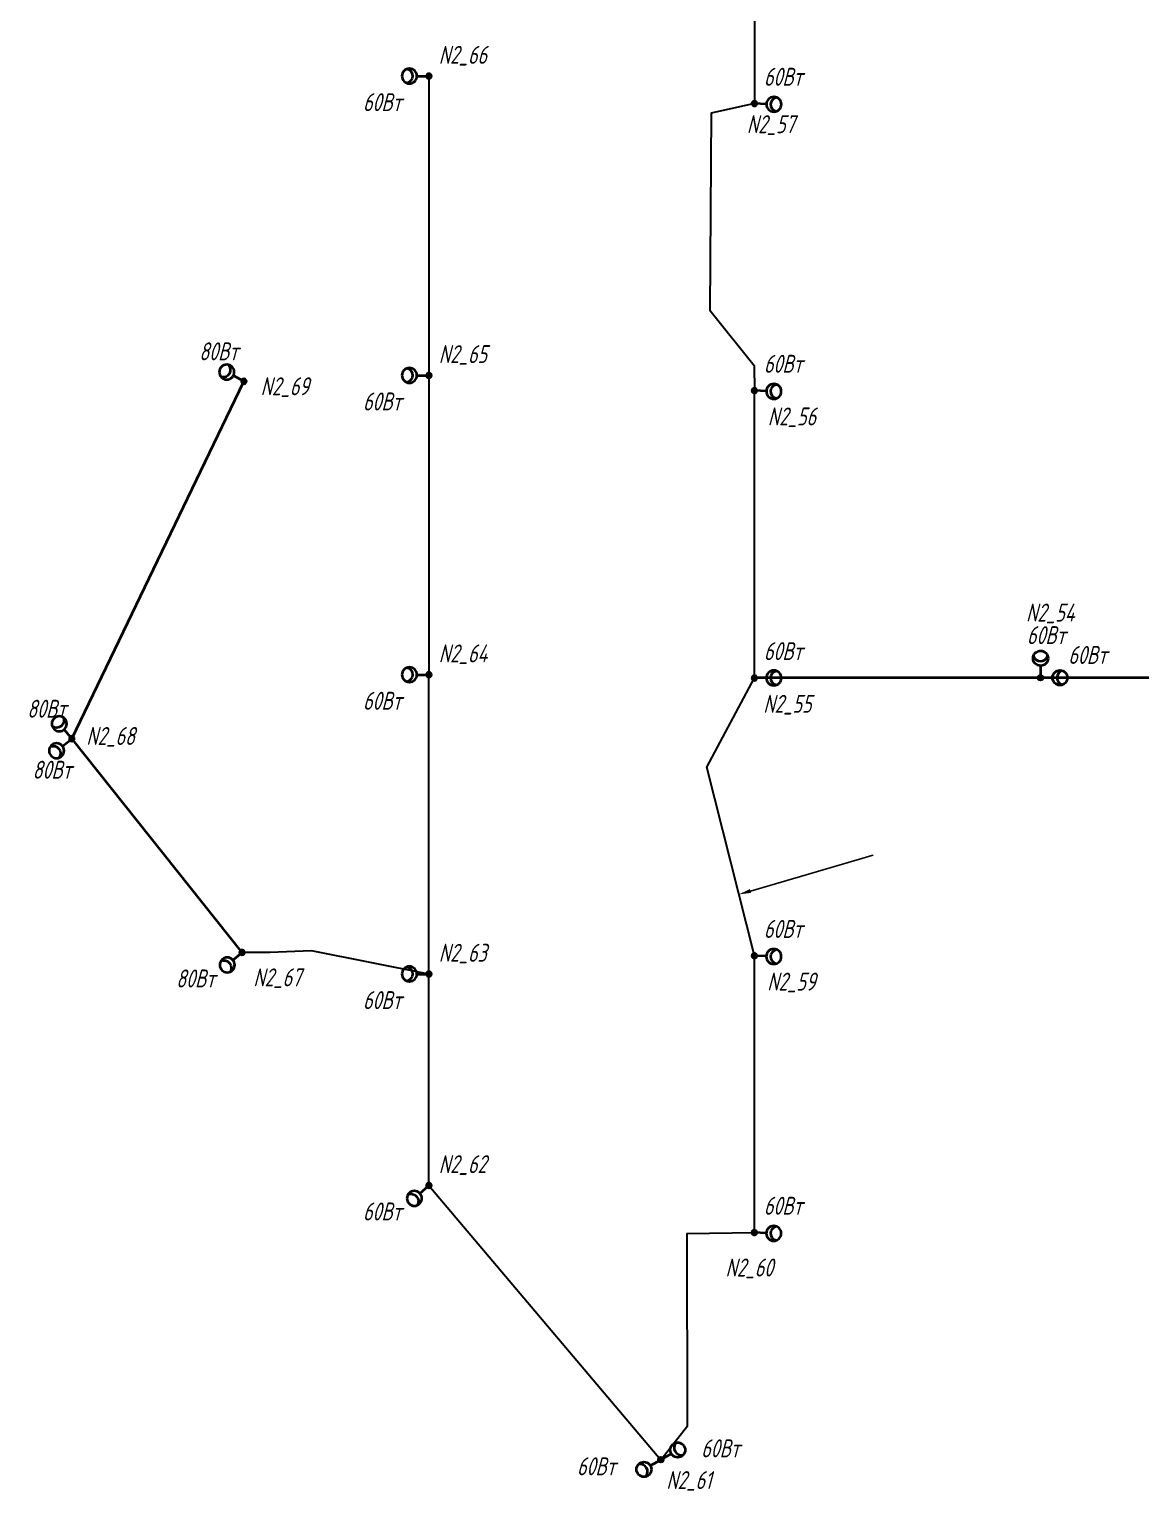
# Model space of a CAD drawing. Header units: millimetres. Extents: x 103153592 to 103552214, y 104936672 to 105182102.
# Drawn here: x 103153592 to 103246442, y 104936672 to 105058740 of the extents above; entities that cross this region are included whole.
import ezdxf
from ezdxf import colors
from ezdxf.entities.mleader import LeaderData, LeaderLine
from ezdxf.math import Vec2, Vec3

# ---------------------------------------------------------------- set-up
doc = ezdxf.new("R2010")
doc.units = ezdxf.units.MM
for name, color, linetype, lineweight in [('ЭО_Воздушная линия', 10, 'Continuous', 35), ('ЭО_Кабельная линия', 3, 'ID_N', 30), ('ЭО_Пл_Опора', 10, 'Continuous', 35), ('ЭО_Пл_Опора_Светильники', 10, 'Continuous', 35), ('ЭО_Пл_Светильники', 10, 'Continuous', 25), ('ЭО_Пл_Светильники_Текст', 10, 'Continuous', 20), ('ЭС_Координата', 7, 'Continuous', 25)]:
    doc.layers.add(name, color=color, linetype=linetype, lineweight=lineweight)
doc.styles.add('ПБГС', font='simplex.shx', dxfattribs={"width": 0.8, "oblique": 15})
doc.linetypes.add('ID_N', pattern='A,0,3,-3,["N",ПБГС,S=1.2,R=0,X=-1,Y=-0.5],-3,6', length=15)

# ---------------------------------------------------------------- blocks, each defined once
blk = doc.blocks.new('промежуточная')
h = blk.add_hatch(color=255)
edge = h.paths.add_edge_path()
edge.add_arc((0, 0), 0.833, 0, 360)
at = {"lineweight": 30}
blk.add_circle((0, 0), 0.833, dxfattribs=at)
blk = doc.blocks.new('*U36')
at = {"layer": 'ЭО_Пл_Светильники'}
blk.add_line((0, 2), (0, 0), dxfattribs=at)
at = {"layer": 'ЭО_Пл_Светильники', "linetype": 'ByBlock', "xscale": 250, "yscale": 250, "zscale": 250}
blk.add_blockref('промежуточная', (0, 0), dxfattribs=at)
at = {"style": 'ПБГС', "oblique": 15, "width": 0.7, "flags": 1}
blk.add_attdef('NAME', (0, -6), '', height=3.5, dxfattribs=at)
at = {"layer": 'ЭО_Пл_Светильники_Текст', "style": 'ПБГС', "oblique": 15, "width": 0.7}
blk.add_attdef('N_PYLON', (-1212, 4692), '', height=1500, dxfattribs=at)
at = {"layer": 'ЭО_Пл_Светильники_Текст', "style": 'ПБГС', "oblique": 15, "width": 0.7, "flags": 1}
for tag, p in [('TYPE', (0, 0)), ('MANUFACTURER', (0, -12)), ('SPECIFICATION_SECTION', (0, -18)), ('POWER', (0, -24)), ('GROUP', (0, -30))]:
    blk.add_attdef(tag, p, '', height=3.5, dxfattribs=at)
blk = doc.blocks.new('*U46')
at = {"layer": 'ЭО_Пл_Светильники'}
blk.add_line((0, 2), (0, 0), dxfattribs=at)
at = {"layer": 'ЭО_Пл_Светильники', "linetype": 'ByBlock', "xscale": 250, "yscale": 250, "zscale": 250}
blk.add_blockref('промежуточная', (0, 0), dxfattribs=at)
at = {"style": 'ПБГС', "oblique": 15, "width": 0.7, "flags": 1}
blk.add_attdef('NAME', (0, -6), '', height=3.5, dxfattribs=at)
at = {"layer": 'ЭО_Пл_Светильники_Текст', "style": 'ПБГС', "oblique": 15, "width": 0.7, "flags": 1}
for tag, p in [('TYPE', (0, 0)), ('MANUFACTURER', (0, -12)), ('SPECIFICATION_SECTION', (0, -18)), ('POWER', (0, -24)), ('GROUP', (0, -30))]:
    blk.add_attdef(tag, p, '', height=3.5, dxfattribs=at)
at = {"layer": 'ЭО_Пл_Светильники_Текст', "style": 'ПБГС', "oblique": 15, "width": 0.7}
blk.add_attdef('N_PYLON', (1398, -1162), '', height=1500, dxfattribs=at)
blk = doc.blocks.new('*U47')
at = {"layer": 'ЭО_Пл_Светильники'}
blk.add_line((0, 2), (0, 0), dxfattribs=at)
at = {"layer": 'ЭО_Пл_Светильники', "linetype": 'ByBlock', "xscale": 250, "yscale": 250, "zscale": 250, "rotation": 184.968175790425}
blk.add_blockref('промежуточная', (0, 0), dxfattribs=at)
at = {"style": 'ПБГС', "oblique": 15, "width": 0.7, "flags": 1}
blk.add_attdef('NAME', (0, -6), '', height=3.5, dxfattribs=at)
at = {"layer": 'ЭО_Пл_Светильники_Текст', "style": 'ПБГС', "oblique": 15, "width": 0.7, "flags": 1}
for tag, p in [('TYPE', (0, 0)), ('MANUFACTURER', (0, -12)), ('SPECIFICATION_SECTION', (0, -18)), ('POWER', (0, -24)), ('GROUP', (0, -30))]:
    blk.add_attdef(tag, p, '', height=3.5, dxfattribs=at)
at = {"layer": 'ЭО_Пл_Светильники_Текст', "style": 'ПБГС', "oblique": 15, "width": 0.7}
blk.add_attdef('N_PYLON', (1207, -525), '', height=1500, dxfattribs=at)
blk = doc.blocks.new('*U48')
at = {"layer": 'ЭО_Пл_Светильники'}
blk.add_line((0, 2), (0, 0), dxfattribs=at)
at = {"layer": 'ЭО_Пл_Светильники', "linetype": 'ByBlock', "xscale": 250, "yscale": 250, "zscale": 250}
blk.add_blockref('промежуточная', (0, 0), dxfattribs=at)
at = {"style": 'ПБГС', "oblique": 15, "width": 0.7, "flags": 1}
blk.add_attdef('NAME', (0, -6), '', height=3.5, dxfattribs=at)
at = {"layer": 'ЭО_Пл_Светильники_Текст', "style": 'ПБГС', "oblique": 15, "width": 0.7, "flags": 1}
for tag, p in [('TYPE', (0, 0)), ('MANUFACTURER', (0, -12)), ('SPECIFICATION_SECTION', (0, -18)), ('POWER', (0, -24)), ('GROUP', (0, -30))]:
    blk.add_attdef(tag, p, '', height=3.5, dxfattribs=at)
at = {"layer": 'ЭО_Пл_Светильники_Текст', "style": 'ПБГС', "oblique": 15, "width": 0.7}
blk.add_attdef('N_PYLON', (941, -2829), '', height=1500, dxfattribs=at)
blk = doc.blocks.new('*U49')
at = {"layer": 'ЭО_Пл_Светильники'}
blk.add_line((0, 2), (0, 0), dxfattribs=at)
at = {"layer": 'ЭО_Пл_Светильники', "linetype": 'ByBlock', "xscale": 250, "yscale": 250, "zscale": 250}
blk.add_blockref('промежуточная', (0, 0), dxfattribs=at)
at = {"style": 'ПБГС', "oblique": 15, "width": 0.7, "flags": 1}
blk.add_attdef('NAME', (0, -6), '', height=3.5, dxfattribs=at)
at = {"layer": 'ЭО_Пл_Светильники_Текст', "style": 'ПБГС', "oblique": 15, "width": 0.7}
blk.add_attdef('N_PYLON', (822, 1028), '', height=1500, dxfattribs=at)
at = {"layer": 'ЭО_Пл_Светильники_Текст', "style": 'ПБГС', "oblique": 15, "width": 0.7, "flags": 1}
for tag, p in [('TYPE', (0, 0)), ('MANUFACTURER', (0, -12)), ('SPECIFICATION_SECTION', (0, -18)), ('POWER', (0, -24)), ('GROUP', (0, -30))]:
    blk.add_attdef(tag, p, '', height=3.5, dxfattribs=at)
blk = doc.blocks.new('*U108')
at = {"layer": 'ЭО_Пл_Светильники'}
blk.add_line((0, 2), (0, 0), dxfattribs=at)
at = {"layer": 'ЭО_Пл_Светильники', "linetype": 'ByBlock', "xscale": 250, "yscale": 250, "zscale": 250}
blk.add_blockref('промежуточная', (0, 0), dxfattribs=at)
at = {"style": 'ПБГС', "oblique": 15, "width": 0.7, "flags": 1}
blk.add_attdef('NAME', (0, -6), '', height=3.5, dxfattribs=at)
at = {"layer": 'ЭО_Пл_Светильники_Текст', "style": 'ПБГС', "oblique": 15, "width": 0.7, "flags": 1}
for tag, p in [('TYPE', (0, 0)), ('MANUFACTURER', (0, -12)), ('SPECIFICATION_SECTION', (0, -18)), ('POWER', (0, -24)), ('GROUP', (0, -30))]:
    blk.add_attdef(tag, p, '', height=3.5, dxfattribs=at)
at = {"layer": 'ЭО_Пл_Светильники_Текст', "style": 'ПБГС', "oblique": 15, "width": 0.7}
blk.add_attdef('N_PYLON', (457, -2451), '', height=1500, dxfattribs=at)
blk = doc.blocks.new('*U109')
at = {"layer": 'ЭО_Пл_Светильники'}
blk.add_line((0, 2), (0, 0), dxfattribs=at)
at = {"layer": 'ЭО_Пл_Светильники', "linetype": 'ByBlock', "xscale": 250, "yscale": 250, "zscale": 250}
blk.add_blockref('промежуточная', (0, 0), dxfattribs=at)
at = {"style": 'ПБГС', "oblique": 15, "width": 0.7, "flags": 1}
blk.add_attdef('NAME', (0, -6), '', height=3.5, dxfattribs=at)
at = {"layer": 'ЭО_Пл_Светильники_Текст', "style": 'ПБГС', "oblique": 15, "width": 0.7, "flags": 1}
for tag, p in [('TYPE', (0, 0)), ('MANUFACTURER', (0, -12)), ('SPECIFICATION_SECTION', (0, -18)), ('POWER', (0, -24)), ('GROUP', (0, -30))]:
    blk.add_attdef(tag, p, '', height=3.5, dxfattribs=at)
at = {"layer": 'ЭО_Пл_Светильники_Текст', "style": 'ПБГС', "oblique": 15, "width": 0.7}
blk.add_attdef('N_PYLON', (-2411, -3671), '', height=1500, dxfattribs=at)
blk = doc.blocks.new('*U110')
at = {"layer": 'ЭО_Пл_Светильники'}
blk.add_line((0, 2), (0, 0), dxfattribs=at)
at = {"layer": 'ЭО_Пл_Светильники', "linetype": 'ByBlock', "xscale": 250, "yscale": 250, "zscale": 250}
blk.add_blockref('промежуточная', (0, 0), dxfattribs=at)
at = {"style": 'ПБГС', "oblique": 15, "width": 0.7, "flags": 1}
blk.add_attdef('NAME', (0, -6), '', height=3.5, dxfattribs=at)
at = {"layer": 'ЭО_Пл_Светильники_Текст', "style": 'ПБГС', "oblique": 15, "width": 0.7, "flags": 1}
for tag, p in [('TYPE', (0, 0)), ('MANUFACTURER', (0, -12)), ('SPECIFICATION_SECTION', (0, -18)), ('POWER', (0, -24)), ('GROUP', (0, -30))]:
    blk.add_attdef(tag, p, '', height=3.5, dxfattribs=at)
at = {"layer": 'ЭО_Пл_Светильники_Текст', "style": 'ПБГС', "oblique": 15, "width": 0.7}
blk.add_attdef('N_PYLON', (1070, -2909), '', height=1500, dxfattribs=at)
blk = doc.blocks.new('*U66')
at = {"layer": 'ЭО_Пл_Светильники'}
blk.add_line((0, 2), (0, 0), dxfattribs=at)
at = {"layer": 'ЭО_Пл_Светильники', "linetype": 'ByBlock', "xscale": 250, "yscale": 250, "zscale": 250}
blk.add_blockref('промежуточная', (0, 0), dxfattribs=at)
at = {"style": 'ПБГС', "oblique": 15, "width": 0.7, "flags": 1}
blk.add_attdef('NAME', (0, -6), '', height=3.5, dxfattribs=at)
at = {"layer": 'ЭО_Пл_Светильники_Текст', "style": 'ПБГС', "oblique": 15, "width": 0.7, "flags": 1}
for tag, p in [('TYPE', (0, 0)), ('MANUFACTURER', (0, -12)), ('SPECIFICATION_SECTION', (0, -18)), ('POWER', (0, -24)), ('GROUP', (0, -30))]:
    blk.add_attdef(tag, p, '', height=3.5, dxfattribs=at)
at = {"layer": 'ЭО_Пл_Светильники_Текст', "style": 'ПБГС', "oblique": 15, "width": 0.7}
blk.add_attdef('N_PYLON', (741, -2909), '', height=1500, dxfattribs=at)
blk = doc.blocks.new('*U67')
at = {"layer": 'ЭО_Пл_Светильники'}
blk.add_line((0, 2), (0, 0), dxfattribs=at)
at = {"layer": 'ЭО_Пл_Светильники', "linetype": 'ByBlock', "xscale": 250, "yscale": 250, "zscale": 250}
blk.add_blockref('промежуточная', (0, 0), dxfattribs=at)
at = {"style": 'ПБГС', "oblique": 15, "width": 0.7, "flags": 1}
blk.add_attdef('NAME', (0, -6), '', height=3.5, dxfattribs=at)
at = {"layer": 'ЭО_Пл_Светильники_Текст', "style": 'ПБГС', "oblique": 15, "width": 0.7, "flags": 1}
for tag, p in [('TYPE', (0, 0)), ('MANUFACTURER', (0, -12)), ('SPECIFICATION_SECTION', (0, -18)), ('POWER', (0, -24)), ('GROUP', (0, -30))]:
    blk.add_attdef(tag, p, '', height=3.5, dxfattribs=at)
at = {"layer": 'ЭО_Пл_Светильники_Текст', "style": 'ПБГС', "oblique": 15, "width": 0.7}
blk.add_attdef('N_PYLON', (1119, -2909), '', height=1500, dxfattribs=at)
blk = doc.blocks.new('*U68')
at = {"layer": 'ЭО_Пл_Светильники'}
blk.add_line((0, 2), (0, 0), dxfattribs=at)
at = {"layer": 'ЭО_Пл_Светильники', "linetype": 'ByBlock', "xscale": 250, "yscale": 250, "zscale": 250}
blk.add_blockref('промежуточная', (0, 0), dxfattribs=at)
at = {"style": 'ПБГС', "oblique": 15, "width": 0.7, "flags": 1}
blk.add_attdef('NAME', (0, -6), '', height=3.5, dxfattribs=at)
at = {"layer": 'ЭО_Пл_Светильники_Текст', "style": 'ПБГС', "oblique": 15, "width": 0.7, "flags": 1}
for tag, p in [('TYPE', (0, 0)), ('MANUFACTURER', (0, -12)), ('SPECIFICATION_SECTION', (0, -18)), ('POWER', (0, -24)), ('GROUP', (0, -30))]:
    blk.add_attdef(tag, p, '', height=3.5, dxfattribs=at)
at = {"layer": 'ЭО_Пл_Светильники_Текст', "style": 'ПБГС', "oblique": 15, "width": 0.7}
blk.add_attdef('N_PYLON', (-634, -2474), '', height=1500, dxfattribs=at)
blk = doc.blocks.new('*U29')
at = {"layer": 'ЭО_Пл_Опора_Светильники'}
h = blk.add_hatch(color=256, dxfattribs=at)
h.dxf.hatch_style = 1
h.paths.add_polyline_path([(8, -199, 1), (-8, 199, 1)])
blk.add_line((999, 39), (0, 0), dxfattribs=at)
for centre, radius in [((0, 0), 199), ((1624, 64), 625)]:
    blk.add_circle(centre, radius, dxfattribs=at)
blk.add_arc((1998, 79), 625, 109.71069, 254.79548, dxfattribs=at)
at = {"style": 'ПБГС', "oblique": 15, "width": 0.7, "flags": 1}
for tag, p, height in [('TYPE', (-1704, -2539), 525000), ('NAME', (0, -3506), 875), ('MANUFACTURER', (0, -5006), 875), ('SPECIFICATION_SECTION', (0, -6506), 875), ('GROUP', (0, -9506), 875)]:
    blk.add_attdef(tag, p, '', height=height, dxfattribs=at)
at = {"layer": 'ЭО_Пл_Светильники_Текст', "style": 'ПБГС', "oblique": 15, "width": 0.7}
blk.add_attdef('POWER', (788, -1489), '', height=1500, dxfattribs=at)
blk = doc.blocks.new('*U117')
at = {"layer": 'ЭО_Пл_Опора_Светильники'}
h = blk.add_hatch(color=256, dxfattribs=at)
h.dxf.hatch_style = 1
h.paths.add_polyline_path([(0, -199, 1), (0, 199, 1)])
blk.add_line((1000, -2), (0, 0), dxfattribs=at)
for centre, radius in [((0, 0), 199), ((1625, -3), 625)]:
    blk.add_circle(centre, radius, dxfattribs=at)
blk.add_arc((2000, -4), 625, 107.33991, 252.4247, dxfattribs=at)
at = {"style": 'ПБГС', "oblique": 15, "width": 0.7, "flags": 1}
for tag, p, height in [('TYPE', (-1704, -2539), 525000), ('NAME', (0, -3506), 875), ('MANUFACTURER', (0, -5006), 875), ('SPECIFICATION_SECTION', (0, -6506), 875), ('GROUP', (0, -9506), 875)]:
    blk.add_attdef(tag, p, '', height=height, dxfattribs=at)
at = {"layer": 'ЭО_Пл_Светильники_Текст', "style": 'ПБГС', "oblique": 15, "width": 0.7}
blk.add_attdef('POWER', (788, -1489), '', height=1500, dxfattribs=at)
blk = doc.blocks.new('*U99')
at = {"layer": 'ЭО_Пл_Опора_Светильники'}
h = blk.add_hatch(color=256, dxfattribs=at)
h.dxf.hatch_style = 1
h.paths.add_polyline_path([(0, -199, 1), (0, 199, 1)])
blk.add_line((1000, 1), (0, 0), dxfattribs=at)
for centre, radius in [((0, 0), 199), ((1625, 1), 625)]:
    blk.add_circle(centre, radius, dxfattribs=at)
blk.add_arc((2000, 2), 625, 107.50356, 252.58836, dxfattribs=at)
at = {"style": 'ПБГС', "oblique": 15, "width": 0.7, "flags": 1}
for tag, p, height in [('TYPE', (-1704, -2539), 525000), ('NAME', (0, -3506), 875), ('MANUFACTURER', (0, -5006), 875), ('SPECIFICATION_SECTION', (0, -6506), 875), ('GROUP', (0, -9506), 875)]:
    blk.add_attdef(tag, p, '', height=height, dxfattribs=at)
at = {"layer": 'ЭО_Пл_Светильники_Текст', "style": 'ПБГС', "oblique": 15, "width": 0.7}
blk.add_attdef('POWER', (2319, 1155), '', height=1500, dxfattribs=at)
blk = doc.blocks.new('*U22')
at = {"layer": 'ЭО_Пл_Опора_Светильники'}
h = blk.add_hatch(color=256, dxfattribs=at)
h.dxf.hatch_style = 1
h.paths.add_polyline_path([(199, 0, 1), (-199, 0, 1)])
blk.add_line((0, 1000), (0, 0), dxfattribs=at)
for centre, radius in [((0, 1625), 625), ((0, 0), 199)]:
    blk.add_circle(centre, radius, dxfattribs=at)
blk.add_arc((0, 2000), 625, 197.45867, 342.54346, dxfattribs=at)
at = {"style": 'ПБГС', "oblique": 15, "width": 0.7, "flags": 1}
for tag, p, height in [('TYPE', (-1704, -2539), 525000), ('NAME', (0, -3506), 875), ('MANUFACTURER', (0, -5006), 875), ('SPECIFICATION_SECTION', (0, -6506), 875), ('GROUP', (0, -9506), 875)]:
    blk.add_attdef(tag, p, '', height=height, dxfattribs=at)
at = {"layer": 'ЭО_Пл_Светильники_Текст', "style": 'ПБГС', "oblique": 15, "width": 0.7}
blk.add_attdef('POWER', (-1140, 2808), '', height=1500, dxfattribs=at)
blk = doc.blocks.new('*U13')
at = {"layer": 'ЭО_Пл_Опора_Светильники'}
h = blk.add_hatch(color=256, dxfattribs=at)
h.dxf.hatch_style = 1
h.paths.add_polyline_path([(-1, 199, 1), (1, -199, 1)])
blk.add_line((-1000, -3), (0, 0), dxfattribs=at)
for centre, radius in [((-1625, -4), 625), ((0, 0), 199)]:
    blk.add_circle(centre, radius, dxfattribs=at)
blk.add_arc((-2000, -5), 625, 287.60753, 72.69232, dxfattribs=at)
at = {"style": 'ПБГС', "oblique": 15, "width": 0.7, "flags": 1}
for tag, p, height in [('TYPE', (-1704, -2539), 525000), ('NAME', (0, -3506), 875), ('MANUFACTURER', (0, -5006), 875), ('SPECIFICATION_SECTION', (0, -6506), 875), ('GROUP', (0, -9506), 875)]:
    blk.add_attdef(tag, p, '', height=height, dxfattribs=at)
at = {"layer": 'ЭО_Пл_Светильники_Текст', "style": 'ПБГС', "oblique": 15, "width": 0.7}
blk.add_attdef('POWER', (-5512, 2927), '', height=1500, dxfattribs=at)
blk = doc.blocks.new('*U33')
at = {"layer": 'ЭО_Пл_Опора_Светильники'}
h = blk.add_hatch(color=256, dxfattribs=at)
h.dxf.hatch_style = 1
h.paths.add_polyline_path([(132, 149, 1), (-132, -149, 1)])
blk.add_line((-748, 664), (0, 0), dxfattribs=at)
for centre, radius in [((-1215, 1079), 625), ((0, 0), 199)]:
    blk.add_circle(centre, radius, dxfattribs=at)
blk.add_arc((-1495, 1328), 625, 245.84205, 30.92684, dxfattribs=at)
at = {"style": 'ПБГС', "oblique": 15, "width": 0.7, "flags": 1}
for tag, p, height in [('TYPE', (-1704, -2539), 525000), ('NAME', (0, -3506), 875), ('MANUFACTURER', (0, -5006), 875), ('SPECIFICATION_SECTION', (0, -6506), 875), ('GROUP', (0, -9506), 875)]:
    blk.add_attdef(tag, p, '', height=height, dxfattribs=at)
at = {"layer": 'ЭО_Пл_Светильники_Текст', "style": 'ПБГС', "oblique": 15, "width": 0.7}
blk.add_attdef('POWER', (-5512, 2927), '', height=1500, dxfattribs=at)
blk = doc.blocks.new('*U34')
at = {"layer": 'ЭО_Пл_Опора_Светильники'}
h = blk.add_hatch(color=256, dxfattribs=at)
h.dxf.hatch_style = 1
h.paths.add_polyline_path([(128, 152, 1), (-128, -152, 1)])
blk.add_line((-764, 646), (0, 0), dxfattribs=at)
for centre, radius in [((-1241, 1049), 625), ((0, 0), 199)]:
    blk.add_circle(centre, radius, dxfattribs=at)
blk.add_arc((-1527, 1291), 625, 247.2506, 32.33539, dxfattribs=at)
at = {"style": 'ПБГС', "oblique": 15, "width": 0.7, "flags": 1}
for tag, p, height in [('TYPE', (-1704, -2539), 525000), ('NAME', (0, -3506), 875), ('MANUFACTURER', (0, -5006), 875), ('SPECIFICATION_SECTION', (0, -6506), 875), ('GROUP', (0, -9506), 875)]:
    blk.add_attdef(tag, p, '', height=height, dxfattribs=at)
at = {"layer": 'ЭО_Пл_Светильники_Текст', "style": 'ПБГС', "oblique": 15, "width": 0.7}
blk.add_attdef('POWER', (-5512, 2927), '', height=1500, dxfattribs=at)
blk = doc.blocks.new('*U40')
at = {"layer": 'ЭО_Пл_Опора_Светильники'}
h = blk.add_hatch(color=256, dxfattribs=at)
h.dxf.hatch_style = 1
h.paths.add_polyline_path([(-95, 175, 1), (95, -175, 1)])
blk.add_line((-879, -477), (0, 0), dxfattribs=at)
for centre, radius in [((0, 0), 199), ((-1428, -775), 625)]:
    blk.add_circle(centre, radius, dxfattribs=at)
blk.add_arc((-1758, -954), 625, 315.95293, 101.03772, dxfattribs=at)
at = {"style": 'ПБГС', "oblique": 15, "width": 0.7, "flags": 1}
for tag, p, height in [('TYPE', (-1704, -2539), 525000), ('NAME', (0, -3506), 875), ('MANUFACTURER', (0, -5006), 875), ('SPECIFICATION_SECTION', (0, -6506), 875), ('GROUP', (0, -9506), 875)]:
    blk.add_attdef(tag, p, '', height=height, dxfattribs=at)
at = {"layer": 'ЭО_Пл_Светильники_Текст', "style": 'ПБГС', "oblique": 15, "width": 0.7}
blk.add_attdef('POWER', (-3735, -1752), '', height=1500, dxfattribs=at)
blk = doc.blocks.new('*U41')
at = {"layer": 'ЭО_Пл_Опора_Светильники'}
h = blk.add_hatch(color=256, dxfattribs=at)
h.dxf.hatch_style = 1
h.paths.add_polyline_path([(-152, 128, 1), (152, -128, 1)])
blk.add_line((-643, -766), (0, 0), dxfattribs=at)
for centre, radius in [((0, 0), 199), ((-1045, -1245), 625)]:
    blk.add_circle(centre, radius, dxfattribs=at)
blk.add_arc((-1286, -1532), 625, 337.4576, 122.5424, dxfattribs=at)
at = {"style": 'ПБГС', "oblique": 15, "width": 0.7, "flags": 1}
for tag, p, height in [('TYPE', (-1704, -2539), 525000), ('NAME', (0, -3506), 875), ('MANUFACTURER', (0, -5006), 875), ('SPECIFICATION_SECTION', (0, -6506), 875), ('GROUP', (0, -9506), 875)]:
    blk.add_attdef(tag, p, '', height=height, dxfattribs=at)
at = {"layer": 'ЭО_Пл_Светильники_Текст', "style": 'ПБГС', "oblique": 15, "width": 0.7}
blk.add_attdef('POWER', (-3735, -1752), '', height=1500, dxfattribs=at)
blk = doc.blocks.new('*U42')
at = {"layer": 'ЭО_Пл_Опора_Светильники'}
h = blk.add_hatch(color=256, dxfattribs=at)
h.dxf.hatch_style = 1
h.paths.add_polyline_path([(123, 156, 1), (-123, -156, 1)])
blk.add_line((-786, 618), (0, 0), dxfattribs=at)
for centre, radius in [((-1277, 1004), 625), ((0, 0), 199)]:
    blk.add_circle(centre, radius, dxfattribs=at)
blk.add_arc((-1572, 1236), 625, 249.28166, 34.36645, dxfattribs=at)
at = {"style": 'ПБГС', "oblique": 15, "width": 0.7, "flags": 1}
for tag, p, height in [('TYPE', (-1704, -2539), 525000), ('NAME', (0, -3506), 875), ('MANUFACTURER', (0, -5006), 875), ('SPECIFICATION_SECTION', (0, -6506), 875), ('GROUP', (0, -9506), 875)]:
    blk.add_attdef(tag, p, '', height=height, dxfattribs=at)
at = {"layer": 'ЭО_Пл_Светильники_Текст', "style": 'ПБГС', "oblique": 15, "width": 0.7}
blk.add_attdef('POWER', (-3283, 3344), '', height=1500, dxfattribs=at)
blk = doc.blocks.new('*U43')
at = {"layer": 'ЭО_Пл_Опора_Светильники'}
h = blk.add_hatch(color=256, dxfattribs=at)
h.dxf.hatch_style = 1
h.paths.add_polyline_path([(-99, 172, 1), (99, -172, 1)])
blk.add_line((-866, -500), (0, 0), dxfattribs=at)
for centre, radius in [((0, 0), 199), ((-1407, -812), 625)]:
    blk.add_circle(centre, radius, dxfattribs=at)
blk.add_arc((-1732, -1000), 625, 317.4576, 102.5424, dxfattribs=at)
at = {"style": 'ПБГС', "oblique": 15, "width": 0.7, "flags": 1}
for tag, p, height in [('TYPE', (-1704, -2539), 525000), ('NAME', (0, -3506), 875), ('MANUFACTURER', (0, -5006), 875), ('SPECIFICATION_SECTION', (0, -6506), 875), ('GROUP', (0, -9506), 875)]:
    blk.add_attdef(tag, p, '', height=height, dxfattribs=at)
at = {"layer": 'ЭО_Пл_Светильники_Текст', "style": 'ПБГС', "oblique": 15, "width": 0.7}
blk.add_attdef('POWER', (-7007, -1304), '', height=1500, dxfattribs=at)
blk = doc.blocks.new('*U81')
at = {"layer": 'ЭО_Пл_Опора_Светильники'}
h = blk.add_hatch(color=256, dxfattribs=at)
h.dxf.hatch_style = 1
h.paths.add_polyline_path([(99, -172, 1), (-99, 172, 1)])
blk.add_line((866, 500), (0, 0), dxfattribs=at)
for centre, radius in [((1407, 812), 625), ((0, 0), 199)]:
    blk.add_circle(centre, radius, dxfattribs=at)
blk.add_arc((1732, 1000), 625, 137.4576, 282.5424, dxfattribs=at)
at = {"style": 'ПБГС', "oblique": 15, "width": 0.7, "flags": 1}
for tag, p, height in [('TYPE', (-1704, -2539), 525000), ('NAME', (0, -3506), 875), ('MANUFACTURER', (0, -5006), 875), ('SPECIFICATION_SECTION', (0, -6506), 875), ('GROUP', (0, -9506), 875)]:
    blk.add_attdef(tag, p, '', height=height, dxfattribs=at)
at = {"layer": 'ЭО_Пл_Светильники_Текст', "style": 'ПБГС', "oblique": 15, "width": 0.7}
blk.add_attdef('POWER', (3367, 197), '', height=1500, dxfattribs=at)

msp = doc.modelspace()

# ---------------------------------------------------------------- linework, layer by layer
at = {"layer": 'ЭО_Воздушная линия'}
for p, q in [((103238068, 105004559), (103214166, 105004559)), ((103261419, 105004596), (103238068, 105004559))]:
    msp.add_line(p, q, dxfattribs=at)
for points in [[(103157152, 104999486), (103171523, 105029331)], [(103171373, 104981632), (103157152, 104999489)]]:
    msp.add_lwpolyline(points, dxfattribs=at)
at = {"layer": 'ЭО_Кабельная линия'}
for p, q in [((103186979, 105054824), (103186979, 105029829)), ((103186979, 105029829), (103186979, 105004831)), ((103214166, 105004556), (103214168, 105028557)), ((103186966, 104979829), (103186979, 105004831)), ((103186979, 104962175), (103186966, 104979829))]:
    msp.add_line(p, q, dxfattribs=at)
for points in [[(103212702, 105074505), (103214172, 105071873), (103214170, 105052533)], [(103214170, 105052533), (103210547, 105051721), (103210440, 105035281), (103214135, 105030648), (103214168, 105028557)], [(103214165, 104981357), (103210205, 104997101), (103214166, 105004559)], [(103186979, 104979826), (103177165, 104981769), (103173696, 104981628), (103171373, 104981632)], [(103214163, 104958237), (103214165, 104981359)], [(103186979, 104962173), (103206352, 104939268)], [(103206352, 104939266), (103208583, 104942085), (103208545, 104958154), (103214163, 104958239)]]:
    msp.add_lwpolyline(points, dxfattribs=at)

# ---------------------------------------------------------------- block references
at = {"layer": 'ЭО_Пл_Опора'}
for name, p, values in [('*U49', (103186979, 105054824), {'N_PYLON': 'N2_66'}), ('*U68', (103214170, 105052531), {'N_PYLON': 'N2_57'}), ('*U49', (103186979, 105029826), {'N_PYLON': 'N2_65'}), ('*U46', (103171523, 105029331), {'N_PYLON': 'N2_69'}), ('*U67', (103214168, 105028557), {'N_PYLON': 'N2_56'}), ('*U36', (103238068, 105004576), {'N_PYLON': 'N2_54'}), ('*U49', (103186979, 105004829), {'N_PYLON': 'N2_64'}), ('*U66', (103214166, 105004556), {'N_PYLON': 'N2_55'}), ('*U47', (103157152, 104999486), {'N_PYLON': 'N2_68'}), ('*U48', (103171373, 104981632), {'N_PYLON': 'N2_67'}), ('*U49', (103186979, 104979826), {'N_PYLON': 'N2_63'}), ('*U110', (103214165, 104981357), {'N_PYLON': 'N2_59'}), ('*U49', (103186979, 104962173), {'N_PYLON': 'N2_62'}), ('*U109', (103214163, 104958237), {'N_PYLON': 'N2_60'}), ('*U108', (103206352, 104939266), {'N_PYLON': 'N2_61'})]:
    msp.add_blockref(name, p, dxfattribs=at).add_auto_attribs(values)
at = {"layer": 'ЭО_Пл_Светильники'}
ref = msp.add_blockref('*U13', (103186979, 105054824), dxfattribs=dict(at, xscale=-1, rotation=180))
ref.add_attrib('POWER', '60Вт', (103181467, 105051897), dxfattribs={"layer": 'ЭО_Пл_Светильники_Текст', "height": 1500, "style": 'ПБГС', "oblique": 15, "width": 0.7})
ref = msp.add_blockref('*U29', (103214170, 105052531), dxfattribs=dict(at, xscale=-1, rotation=180))
ref.add_attrib('POWER', '60Вт', (103214959, 105054020), dxfattribs={"layer": 'ЭО_Пл_Светильники_Текст', "height": 1500, "style": 'ПБГС', "oblique": 15, "width": 0.7})
ref = msp.add_blockref('*U40', (103171523, 105029333), dxfattribs=dict(at, xscale=-1, rotation=180))
ref.add_attrib('POWER', '80Вт', (103167788, 105031085), dxfattribs={"layer": 'ЭО_Пл_Светильники_Текст', "height": 1500, "style": 'ПБГС', "oblique": 15, "width": 0.7})
ref = msp.add_blockref('*U29', (103214168, 105028557), dxfattribs=dict(at, xscale=-1, rotation=180))
ref.add_attrib('POWER', '60Вт', (103214957, 105030046), dxfattribs={"layer": 'ЭО_Пл_Светильники_Текст', "height": 1500, "style": 'ПБГС', "oblique": 15, "width": 0.7})
ref = msp.add_blockref('*U13', (103186979, 105029826), dxfattribs=dict(at, xscale=-1, rotation=180))
ref.add_attrib('POWER', '60Вт', (103181467, 105026900), dxfattribs={"layer": 'ЭО_Пл_Светильники_Текст', "height": 1500, "style": 'ПБГС', "oblique": 15, "width": 0.7})
for name, p in [('*U22', (103238068, 105004576)), ('*U99', (103238068, 105004576)), ('*U81', (103206352, 104939269)), ('*U43', (103206352, 104939269))]:
    msp.add_blockref(name, p, dxfattribs=at).add_auto_attribs({'POWER': '60Вт'})
ref = msp.add_blockref('*U117', (103214166, 105004556), dxfattribs=dict(at, xscale=-1, rotation=180))
ref.add_attrib('POWER', '60Вт', (103214955, 105006046), dxfattribs={"layer": 'ЭО_Пл_Светильники_Текст', "height": 1500, "style": 'ПБГС', "oblique": 15, "width": 0.7})
ref = msp.add_blockref('*U13', (103186979, 105004829), dxfattribs=dict(at, xscale=-1, rotation=180))
ref.add_attrib('POWER', '60Вт', (103181467, 105001902), dxfattribs={"layer": 'ЭО_Пл_Светильники_Текст', "height": 1500, "style": 'ПБГС', "oblique": 15, "width": 0.7})
ref = msp.add_blockref('*U41', (103157152, 104999486), dxfattribs=dict(at, xscale=-1, rotation=180))
ref.add_attrib('POWER', '80Вт', (103153417, 105001238), dxfattribs={"layer": 'ЭО_Пл_Светильники_Текст', "height": 1500, "style": 'ПБГС', "oblique": 15, "width": 0.7})
ref = msp.add_blockref('*U42', (103157152, 104999486), dxfattribs=dict(at, xscale=-1, rotation=180))
ref.add_attrib('POWER', '80Вт', (103153869, 104996142), dxfattribs={"layer": 'ЭО_Пл_Светильники_Текст', "height": 1500, "style": 'ПБГС', "oblique": 15, "width": 0.7})
ref = msp.add_blockref('*U29', (103214165, 104981357), dxfattribs=dict(at, xscale=-1, rotation=180))
ref.add_attrib('POWER', '60Вт', (103214953, 104982846), dxfattribs={"layer": 'ЭО_Пл_Светильники_Текст', "height": 1500, "style": 'ПБГС', "oblique": 15, "width": 0.7})
ref = msp.add_blockref('*U34', (103171373, 104981635), dxfattribs=dict(at, xscale=-1, rotation=180))
ref.add_attrib('POWER', '80Вт', (103165861, 104978708), dxfattribs={"layer": 'ЭО_Пл_Светильники_Текст', "height": 1500, "style": 'ПБГС', "oblique": 15, "width": 0.7})
ref = msp.add_blockref('*U13', (103186979, 104979829), dxfattribs=dict(at, xscale=-1, rotation=180))
ref.add_attrib('POWER', '60Вт', (103181467, 104976902), dxfattribs={"layer": 'ЭО_Пл_Светильники_Текст', "height": 1500, "style": 'ПБГС', "oblique": 15, "width": 0.7})
ref = msp.add_blockref('*U33', (103186979, 104962175), dxfattribs=dict(at, xscale=-1, rotation=180))
ref.add_attrib('POWER', '60Вт', (103181467, 104959248), dxfattribs={"layer": 'ЭО_Пл_Светильники_Текст', "height": 1500, "style": 'ПБГС', "oblique": 15, "width": 0.7})
ref = msp.add_blockref('*U29', (103214163, 104958237), dxfattribs=dict(at, xscale=-1, rotation=180))
ref.add_attrib('POWER', '60Вт', (103214951, 104959726), dxfattribs={"layer": 'ЭО_Пл_Светильники_Текст', "height": 1500, "style": 'ПБГС', "oblique": 15, "width": 0.7})

# ---------------------------------------------------------------- next in the draw order: leaders
at = {"layer": 'ЭС_Координата', "lineweight": 25}
ml = msp.add_multileader_mtext('Standard', dxfattribs=at)
ml.set_content('', color=256, style='ПБГС')
ml.set_leader_properties()
ml.build(insert=Vec2(0, 0))
ml.multileader.update_dxf_attribs({"has_dogleg": 0, "has_text_frame": 1, "text_left_attachment_type": 0, "text_right_attachment_type": 0, "dogleg_length": 0, "arrow_head_size": 1000})
ctx = ml.context
ctx.base_point, ctx.char_height, ctx.arrow_head_size, ctx.landing_gap_size, ctx.plane_origin, ctx.plane_x_axis, ctx.plane_y_axis = Vec3(103224079, 104989760), 1200, 1000, 0, Vec3(103063937, 105027808), Vec3(1, -0.0000669), Vec3(0.0000669, 1)
ctx.left_attachment, ctx.right_attachment = 0, 0
notes = []
notes.append((ctx, [(0, (1, 1, 0), (103224079, 104989760), (1, -0.0000669), 0, [(0, [(103212875, 104986484)], 0, [])])]))
ctx.mtext.insert, ctx.mtext.text_direction, ctx.mtext.rotation = Vec3(103224079, 104989760), Vec3(1, -0.0000669), 6.2831185
ctx.mtext.has_bg_fill, ctx.mtext.bg_color, ctx.mtext.bg_scale_factor, ctx.mtext.bg_transparency, ctx.mtext.use_window_bg_color = 1, -1027028792, 1.5, 0, 1
for ctx, leaders in notes:
    for number, flags, end, landing, length, lines in leaders:
        leader = LeaderData()
        leader.index, (leader.has_last_leader_line, leader.has_dogleg_vector, leader.attachment_direction) = number, flags
        leader.last_leader_point, leader.dogleg_vector, leader.dogleg_length = Vec3(end), Vec3(landing), length
        for number, points, colour, breaks in lines:
            line = LeaderLine()
            line.index, line.vertices, line.color, line.breaks = number, Vec3.list(points), colors.encode_raw_color(colour), breaks
            leader.lines.append(line)
        ctx.leaders.append(leader)

doc.saveas('drawing.dxf')
